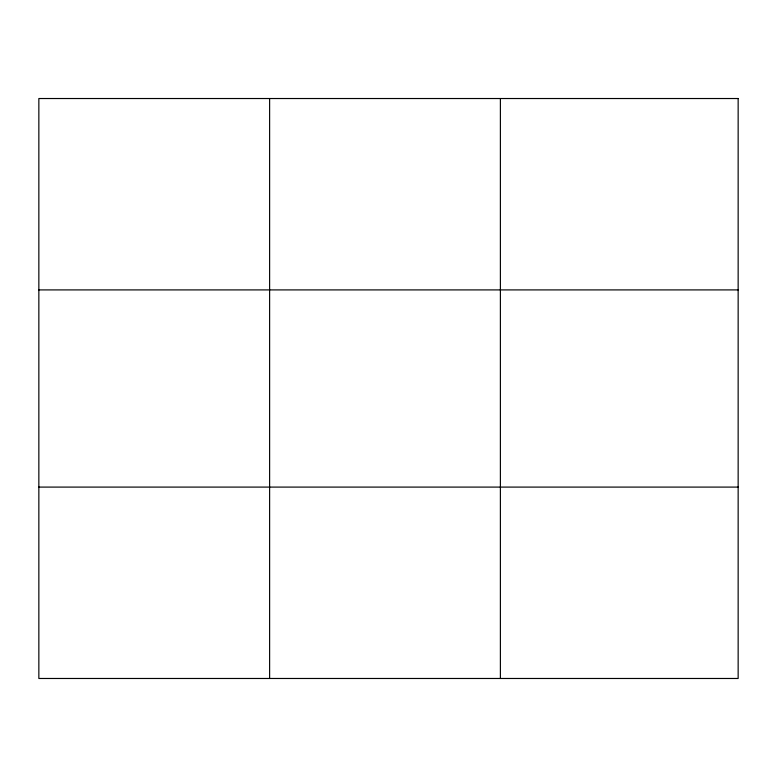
<?xml version="1.0" encoding="UTF-8"?>
<svg xmlns="http://www.w3.org/2000/svg" width="777" height="777" viewBox="0 0 777 777"><rect width="100%" height="100%" fill="white"/><g stroke="black" fill="none" stroke-linecap="round" stroke-linejoin="round"><path stroke-width="1.17" d="M269.619 678.476L269.619 98.524M500.388 678.476L500.388 98.524M38.85 289.908L738.15 289.908M38.85 487.092L738.15 487.092M738.15 98.524L738.15 678.476L38.85 678.476L38.85 98.524L738.15 98.524"/></g></svg>
